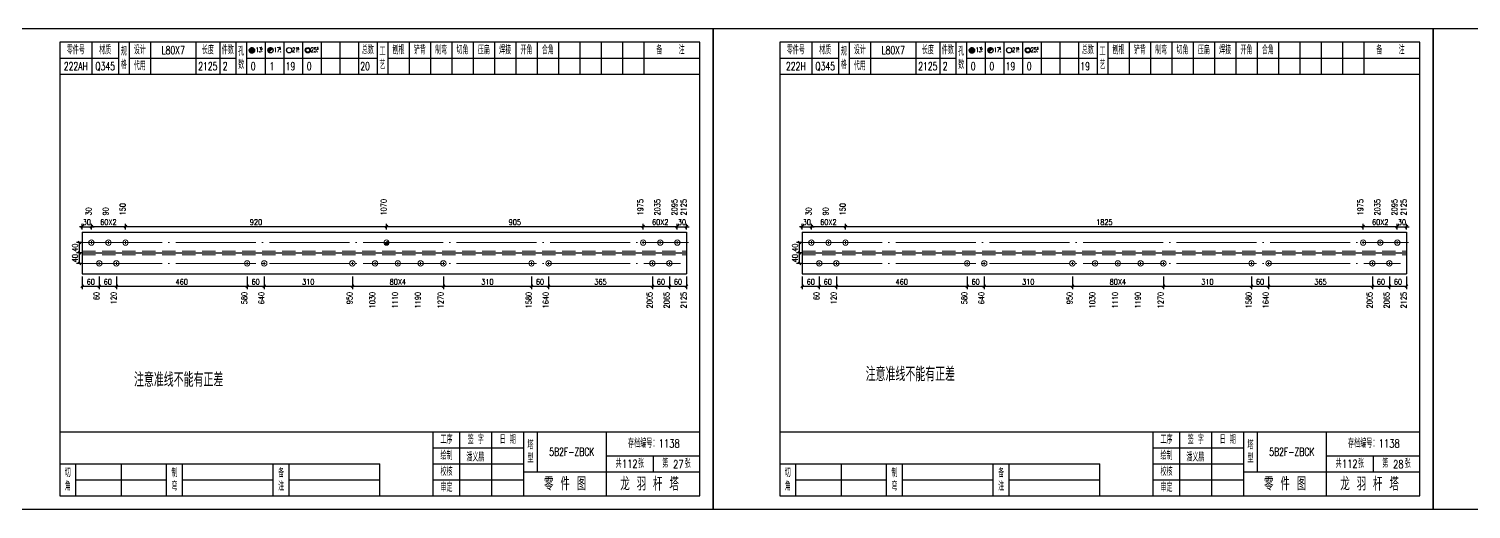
# Model space of a CAD drawing. Header units: millimetres. Extents: x 0 to 30240, y -10896 to -1348.
# Drawn here: x 7033 to 7574, y -2069 to -1889 of the extents above; entities that cross this region are included whole.
import ezdxf
from ezdxf.enums import TextEntityAlignment as Align

# ---------------------------------------------------------------- set-up
doc = ezdxf.new("R2010")
doc.units = ezdxf.units.MM
doc.header["$LTSCALE"] = 20
doc.header["$PDMODE"] = 1
doc.linetypes.add('DASHDOT2X', pattern=[1.75, 1.5, -0.125, 0, -0.125])
doc.linetypes.add('HIDDEN', pattern=[0.375, 0.25, -0.125])
for name, color, linetype, lineweight in [('1', 7, 'Continuous', 25), ('11', 3, 'Continuous', 13), ('2', 1, 'HIDDEN', 13), ('5', 1, 'Continuous', 13), ('7', 2, 'DASHDOT2X', 13)]:
    doc.layers.add(name, color=color, linetype=linetype, lineweight=lineweight)
doc.styles.get("Standard").update_dxf_attribs({"font": 'simplex', "width": 0.7, "bigfont": 'gbhzfs.shx'})
doc.styles.add('SYMBOL_TXT', font='txt.shx', dxfattribs={"width": 0.6})
doc.styles.add('TITLE_TXT', font='simplex.shx', dxfattribs={"width": 0.75, "height": 2.5, "bigfont": 'gbhzfs.shx'})
doc.dimstyles.get("Standard").update_dxf_attribs({"dimtxt": 2.1, "dimasz": 1, "dimexe": 1.05, "dimexo": 0, "dimgap": 0.63, "dimtad": 1, "dimzin": 0, "dimdsep": 46, "dimtxsty": 'standard', "dimblk": 'OBLIQUE', "dimblk1": 'OBLIQUE', "dimblk2": 'OBLIQUE', "dimcen": 0.09, "dimadec": 0, "dimazin": 0, "dimtfac": 1, "dimtdec": 1, "dimtix": 1, "dimtmove": 0, "dimatfit": 3, "dimfxl": 0, "dimtolj": 1, "dimtzin": 0, "dimarcsym": 0})
pattern_1 = [(0, (-3, 0), (0, 0.0125), [])]

# ---------------------------------------------------------------- blocks, each defined once
blk = doc.blocks.new('M12_HOLE')
h = blk.add_hatch()
h.set_pattern_fill('LINE', scale=0.1, style=0)
h.set_pattern_definition(pattern_1)
h.paths.add_polyline_path([(-5, 0, 1), (-1, 0, 1)])
at = {"color": 7}
blk.add_circle((-3, 0), 2, dxfattribs=at)
at = {"color": 7, "attachment_point": 1, "style": 'SYMBOL_TXT'}
for s, insert, char_height, width in [('13\\f??|b0|i0|c0|p54;.', (-0.1, 2.1), 3.5, 5.707), ('5', (3.7, 2.3), 1.8, 2.931)]:
    blk.add_mtext(s, dxfattribs=dict(at, insert=insert, char_height=char_height, width=width))
blk = doc.blocks.new('M16_HOLE')
h = blk.add_hatch()
h.set_pattern_fill('LINE', scale=0.1, style=0)
h.set_pattern_definition(pattern_1)
h.paths.add_polyline_path([(-1.6, 1.4, 0.668179), (-5, 0, 0.198912), (-4.4, -1.4)])
at = {"color": 7}
blk.add_circle((-3, 0), 2, dxfattribs=at)
at = {"color": 7, "attachment_point": 1, "style": 'SYMBOL_TXT'}
for s, insert, char_height, width in [('17.', (-0.4, 2.1), 3.5, 6.316), ('5', (3.6, 2.3), 1.8, 1.822)]:
    blk.add_mtext(s, dxfattribs=dict(at, insert=insert, char_height=char_height, width=width))
blk = doc.blocks.new('M20_HOLE')
at = {"color": 7}
blk.add_circle((-3, 0), 2, dxfattribs=at)
at = {"color": 7, "attachment_point": 1, "style": 'SYMBOL_TXT'}
for s, insert, char_height, width in [('21.', (-0.7, 2), 3.5, 6.074), ('5', (3.3, 2), 1.8, 1.458)]:
    blk.add_mtext(s, dxfattribs=dict(at, insert=insert, char_height=char_height, width=width))
blk = doc.blocks.new('M24_HOLE')
at = {"color": 7}
for radius in [2, 1.5]:
    blk.add_circle((-3, 0), radius, dxfattribs=at)
at = {"color": 7, "attachment_point": 1, "style": 'SYMBOL_TXT'}
for s, insert, char_height, width in [('25.', (-0.7, 2.1), 3.5, 2.429), ('5', (3.9, 2.3), 1.8, 1.944)]:
    blk.add_mtext(s, dxfattribs=dict(at, insert=insert, char_height=char_height, width=width))
blk = doc.blocks.new('JgCard')
for p, q in [((270, 180), (0, 180)), ((0, 180), (0, 0)), ((270, 0), (270, 180)), ((265, 175), (25, 175)), ((25, 175), (25, 5)), ((37, 175), (37, 163)), ((47, 175), (47, 163)), ((51, 175), (51, 163)), ((59, 175), (59, 163)), ((76, 175), (76, 163)), ((85, 175), (85, 163)), ((91, 175), (91, 163)), ((95, 175), (95, 163)), ((102, 175), (102, 163)), ((109, 175), (109, 163)), ((116, 175), (116, 163)), ((123, 175), (123, 163)), ((130, 175), (130, 163)), ((137, 175), (137, 163)), ((144, 175), (144, 163)), ((148, 175), (148, 163)), ((156, 175), (156, 163)), ((164, 175), (164, 163)), ((172, 175), (172, 163)), ((180, 175), (180, 163)), ((188, 175), (188, 163)), ((196, 175), (196, 163)), ((204, 175), (204, 163)), ((212, 175), (212, 163)), ((220, 175), (220, 163)), ((228, 175), (228, 163)), ((236, 175), (236, 163)), ((244, 175), (244, 163)), ((265, 5), (265, 175)), ((25, 169), (47, 169)), ((51, 169), (91, 169)), ((95, 169), (144, 169)), ((148, 169), (265, 169)), ((25, 163), (265, 163)), ((25, 29), (265, 29)), ((165, 5), (165, 29)), ((175, 5), (175, 29)), ((187, 5), (187, 29)), ((199, 5), (199, 29)), ((204, 29), (204, 14)), ((230, 5), (230, 29)), ((165, 23), (199, 23)), ((25, 17), (145, 17)), ((31, 5), (31, 17)), ((48, 17), (48, 5)), ((65, 5), (65, 17)), ((71, 5), (71, 17)), ((105, 5), (105, 17)), ((111, 5), (111, 17)), ((145, 5), (145, 17)), ((165, 17), (199, 17)), ((230, 20), (265, 20)), ((247.5, 20), (247.5, 14)), ((31, 11), (65, 11)), ((71, 11), (105, 11)), ((111, 11), (145, 11)), ((165, 11), (199, 11)), ((199, 14), (265, 14)), ((0, 0), (270, 0)), ((25, 5), (265, 5))]:
    blk.add_line(p, q)
blk.add_lwpolyline([(96.03, 171.99, -1), (98.03, 171.99, -1)], format="xyb", close=True)
blk.add_point((145, 96))
at = {"xscale": 0.5, "yscale": 0.5, "zscale": 0.5}
for name, p in [('M12_HOLE', (98.53, 171.99)), ('M16_HOLE', (105.5, 172)), ('M24_HOLE', (119.5, 172)), ('M20_HOLE', (112.5, 172))]:
    blk.add_blockref(name, p, dxfattribs=at)
at = {"style": 'TITLE_TXT', "width": 0.75}
for s, height, p in [('存档编号：1138', 3.076, (238.02, 23.07)), ('潘义鹏', 3, (177.45, 17.91)), ('龙 羽 杆 塔', 5, (235.17, 6.97))]:
    blk.add_text(s, height=height, dxfattribs=at).set_placement(p)
at = {"attachment_point": 5, "style": 'TITLE_TXT'}
for s, insert, char_height, width in [('零件号', (31, 172), 3, 15), ('材质', (42, 172), 3, 8), ('设计', (55, 172), 3, 8), ('长度', (80.5, 172), 3, 8), ('件数', (88, 172), 3, 6), ('总数', (140.5, 172), 3, 7), ('刨根', (152, 172), 3, 8), ('铲背', (160, 172), 3, 8), ('制弯', (168, 172), 3, 8), ('切角', (176, 172), 3, 8), ('压扁', (184, 172), 3, 8), ('焊接', (192, 172), 3, 8), ('开角', (200, 172), 3, 8), ('合角', (208, 172), 3, 8), ('备    注', (254, 172), 3, 22), ('规格', (49, 169), 3, 4), ('代用', (55, 166), 3, 8), ('孔数', (93, 169), 3, 4), ('工\\P艺', (146, 169), 3, 4), ('工序', (170, 26), 3, 10), ('签 字', (181, 26), 3, 12), ('日 期', (193, 26), 3, 12), ('绘制', (170, 20), 3, 10), ('塔\\P型', (201.5, 21.5), 3, 5), ('共    张', (238.75, 17), 3, 17.5), ('第    张', (256.25, 17), 3, 17.5), ('切\\P角', (28, 11), 3, 6), ('制\\P弯', (68, 11), 3, 6), ('备\\P注', (108, 11), 3, 6), ('校核', (170, 14), 3, 10), ('零 件 图', (214.5, 9.5), 5, 31), ('审定', (170, 8), 3, 10)]:
    blk.add_mtext(s, dxfattribs=dict(at, insert=insert, char_height=char_height, width=width))
blk = doc.blocks.new('M20')
for p, q in [((-0.5, 0), (0.5, 0)), ((0, -0.5), (0, 0.5))]:
    blk.add_line(p, q)
blk.add_circle((0, 0), 1)
blk = doc.blocks.new('M16')
for p, q in [((-0.71, -0.71), (0.71, 0.71)), ((-0.4, 0), (0.4, 0)), ((0, 0.4), (0, -0.4))]:
    blk.add_line(p, q)
blk.add_circle((0, 0), 1)
for radius in [0.8, 0.6, 0.4, 0.2]:
    blk.add_arc((0, 0), radius, 225, 45)
blk = doc.blocks.new('_Oblique')
at = {"color": 0, "linetype": 'ByBlock', "lineweight": -2}
blk.add_line((-0.5, -0.5), (0.5, 0.5), dxfattribs=at)
blk = doc.blocks.new('*D1326')
at = {"layer": '11', "color": 0, "lineweight": -2}
for p, q in [((7053.4, -1963.1), (7052.4, -1963.1)), ((7053.4, -1964.15), (7053.4, -1962.05)), ((7053.4, -1963.1), (7056.84, -1963.1)), ((7056.84, -1964.15), (7056.84, -1962.05)), ((7056.84, -1963.1), (7057.84, -1963.1))]:
    blk.add_line(p, q, dxfattribs=at)
at = {"layer": 'Defpoints', "color": 0}
for p in [(7056.84, -1963.1), (7053.4, -1964.15), (7056.84, -1964.15)]:
    blk.add_point(p, dxfattribs=at)
at = {"layer": '11', "color": 0, "lineweight": -2}
blk.add_blockref('_Oblique', (7053.4, -1963.1), dxfattribs=at)
at = {"layer": '11', "color": 0, "lineweight": -2, "rotation": 180}
blk.add_blockref('_Oblique', (7056.84, -1963.1), dxfattribs=at)
at = {"layer": '11', "color": 0, "insert": (7055.12, -1961.42), "char_height": 2.1, "attachment_point": 5}
blk.add_mtext('\\A1;30', dxfattribs=at)
blk = doc.blocks.new('*D1331')
at = {"layer": '11', "color": 0, "lineweight": -2}
for p, q in [((7276.56, -1963.1), (7275.56, -1963.1)), ((7276.56, -1964.15), (7276.56, -1962.05)), ((7276.56, -1963.1), (7280, -1963.1)), ((7280, -1964.15), (7280, -1962.05)), ((7280, -1963.1), (7281, -1963.1))]:
    blk.add_line(p, q, dxfattribs=at)
at = {"layer": 'Defpoints', "color": 0}
for p in [(7280, -1963.1), (7276.56, -1964.15), (7280, -1964.15)]:
    blk.add_point(p, dxfattribs=at)
at = {"layer": '11', "color": 0, "lineweight": -2}
blk.add_blockref('_Oblique', (7276.56, -1963.1), dxfattribs=at)
at = {"layer": '11', "color": 0, "lineweight": -2, "rotation": 180}
blk.add_blockref('_Oblique', (7280, -1963.1), dxfattribs=at)
at = {"layer": '11', "color": 0, "insert": (7278.28, -1961.42), "char_height": 2.1, "attachment_point": 5}
blk.add_mtext('\\A1;30', dxfattribs=at)
blk = doc.blocks.new('*D1345')
at = {"layer": '11', "color": 0, "lineweight": -2}
for p, q in [((7323.4, -1963.1), (7322.4, -1963.1)), ((7323.4, -1964.15), (7323.4, -1962.05)), ((7323.4, -1963.1), (7326.84, -1963.1)), ((7326.84, -1964.15), (7326.84, -1962.05)), ((7326.84, -1963.1), (7327.84, -1963.1))]:
    blk.add_line(p, q, dxfattribs=at)
at = {"layer": 'Defpoints', "color": 0}
for p in [(7326.84, -1963.1), (7323.4, -1964.15), (7326.84, -1964.15)]:
    blk.add_point(p, dxfattribs=at)
at = {"layer": '11', "color": 0, "lineweight": -2}
blk.add_blockref('_Oblique', (7323.4, -1963.1), dxfattribs=at)
at = {"layer": '11', "color": 0, "lineweight": -2, "rotation": 180}
blk.add_blockref('_Oblique', (7326.84, -1963.1), dxfattribs=at)
at = {"layer": '11', "color": 0, "insert": (7325.12, -1961.42), "char_height": 2.1, "attachment_point": 5}
blk.add_mtext('\\A1;30', dxfattribs=at)
blk = doc.blocks.new('*D1349')
at = {"layer": '11', "color": 0, "lineweight": -2}
for p, q in [((7546.56, -1963.1), (7545.56, -1963.1)), ((7546.56, -1964.15), (7546.56, -1962.05)), ((7546.56, -1963.1), (7550, -1963.1)), ((7550, -1964.15), (7550, -1962.05)), ((7550, -1963.1), (7551, -1963.1))]:
    blk.add_line(p, q, dxfattribs=at)
at = {"layer": 'Defpoints', "color": 0}
for p in [(7550, -1963.1), (7546.56, -1964.15), (7550, -1964.15)]:
    blk.add_point(p, dxfattribs=at)
at = {"layer": '11', "color": 0, "lineweight": -2}
blk.add_blockref('_Oblique', (7546.56, -1963.1), dxfattribs=at)
at = {"layer": '11', "color": 0, "lineweight": -2, "rotation": 180}
blk.add_blockref('_Oblique', (7550, -1963.1), dxfattribs=at)
at = {"layer": '11', "color": 0, "insert": (7548.28, -1961.42), "char_height": 2.1, "attachment_point": 5}
blk.add_mtext('\\A1;30', dxfattribs=at)

msp = doc.modelspace()

# ---------------------------------------------------------------- linework, layer by layer
at = {"layer": '1'}
for p, q in [((7053.4, -1965.196), (7053.4, -1980.736)), ((7053.4, -1965.196), (7280, -1965.196)), ((7280, -1965.196), (7280, -1980.736)), ((7323.4, -1965.196), (7323.4, -1980.736)), ((7323.4, -1965.196), (7550, -1965.196)), ((7550, -1965.196), (7550, -1980.736)), ((7053.4, -1972.966), (7280, -1972.966)), ((7323.4, -1972.966), (7550, -1972.966)), ((7053.4, -1980.736), (7280, -1980.736)), ((7323.4, -1980.736), (7550, -1980.736))]:
    msp.add_line(p, q, dxfattribs=at)
at = {"layer": '2'}
for p, q in [((7053.4, -1972.286), (7280, -1972.286)), ((7053.4, -1973.646), (7280, -1973.646)), ((7323.4, -1972.286), (7550, -1972.286)), ((7323.4, -1973.646), (7550, -1973.646))]:
    msp.add_line(p, q, dxfattribs=at)
at = {"layer": '7'}
for p, q in [((7053.4, -1969.081), (7280.76, -1969.081)), ((7323.4, -1969.081), (7550.76, -1969.081)), ((7053.4, -1976.851), (7277.802, -1976.851)), ((7323.4, -1976.851), (7547.802, -1976.851))]:
    msp.add_line(p, q, dxfattribs=at)

# ---------------------------------------------------------------- block references
at = {"layer": '1'}
for p in [(7020, -2068.966), (7290, -2068.966), (7560, -2068.966)]:
    msp.add_blockref('JgCard', p, dxfattribs=at)
at = {"layer": '5'}
for name, p in [('M20', (7056.84, -1969.081)), ('M20', (7063.238, -1969.081)), ('M20', (7069.636, -1969.081)), ('M16', (7167.5, -1969.081)), ('M20', (7263.764, -1969.081)), ('M20', (7270.162, -1969.081)), ('M20', (7276.56, -1969.081)), ('M20', (7326.84, -1969.081)), ('M20', (7333.238, -1969.081)), ('M20', (7339.636, -1969.081)), ('M20', (7533.764, -1969.081)), ('M20', (7540.162, -1969.081)), ('M20', (7546.56, -1969.081)), ('M20', (7059.798, -1976.851)), ('M20', (7066.196, -1976.851)), ('M20', (7115.248, -1976.851)), ('M20', (7121.647, -1976.851)), ('M20', (7154.704, -1976.851)), ('M20', (7163.234, -1976.851)), ('M20', (7171.765, -1976.851)), ('M20', (7180.296, -1976.851)), ('M20', (7188.827, -1976.851)), ('M20', (7221.884, -1976.851)), ('M20', (7228.282, -1976.851)), ('M20', (7267.204, -1976.851)), ('M20', (7273.602, -1976.851)), ('M20', (7329.798, -1976.851)), ('M20', (7336.196, -1976.851)), ('M20', (7385.248, -1976.851)), ('M20', (7391.647, -1976.851)), ('M20', (7424.704, -1976.851)), ('M20', (7433.234, -1976.851)), ('M20', (7441.765, -1976.851)), ('M20', (7450.296, -1976.851)), ('M20', (7458.827, -1976.851)), ('M20', (7491.884, -1976.851)), ('M20', (7498.282, -1976.851)), ('M20', (7537.204, -1976.851)), ('M20', (7543.602, -1976.851))]:
    msp.add_blockref(name, p, dxfattribs=at)

# ---------------------------------------------------------------- texts
at = {"style": 'TITLE_TXT', "width": 0.75}
for s, p in [('112', (7255.855, -2053.439)), ('27', (7275.003, -2053.654)), ('112', (7525.855, -2053.439)), ('28', (7545.003, -2053.654))]:
    msp.add_text(s, height=3, dxfattribs=at).set_placement(p)
at = {"layer": '1', "width": 0.7}
for s, height, p in [('L80X7', 3, (7087.5, -1896.966)), ('L80X7', 3, (7357.5, -1896.966)), ('222AH', 3, (7051, -1902.966)), ('Q345', 3, (7062, -1902.966)), ('2125', 3, (7100.5, -1902.966)), ('2', 3, (7107, -1902.966)), ('0', 3, (7117.5, -1902.966)), ('1', 3, (7124.5, -1902.966)), ('19', 3, (7131.5, -1902.966)), ('0', 3, (7138.5, -1902.966)), ('20', 3, (7159.5, -1902.966)), ('222H', 3, (7321, -1902.966)), ('Q345', 3, (7332, -1902.966)), ('2125', 3, (7370.5, -1902.966)), ('2', 3, (7377, -1902.966)), ('0', 3, (7387.5, -1902.966)), ('0', 3, (7394.5, -1902.966)), ('19', 3, (7401.5, -1902.966)), ('0', 3, (7408.5, -1902.966)), ('19', 3, (7429.5, -1902.966)), ('注意准线不能有正差', 5.3179, (7089.57, -2020.455)), ('注意准线不能有正差', 5.3179, (7363.944, -2018.377))]:
    msp.add_text(s, height=height, dxfattribs=at).set_placement(p, align=Align.MIDDLE_CENTER)
for s, p in [('30', (7056.84, -1958.896)), ('90', (7063.238, -1958.896)), ('150', (7069.636, -1958.896)), ('1070', (7167.5, -1958.896)), ('1975', (7263.764, -1958.896)), ('2035', (7270.162, -1958.896)), ('2095', (7276.56, -1958.896)), ('2125', (7280, -1958.896)), ('30', (7326.84, -1958.896)), ('90', (7333.238, -1958.896)), ('150', (7339.636, -1958.896)), ('1975', (7533.764, -1958.896)), ('2035', (7540.162, -1958.896)), ('2095', (7546.56, -1958.896)), ('2125', (7550, -1958.896))]:
    msp.add_text(s, height=2.1, rotation=90, dxfattribs=at).set_placement(p)
for s, p in [('60', (7059.798, -1987.561)), ('120', (7066.196, -1987.561)), ('580', (7115.248, -1987.561)), ('640', (7121.647, -1987.561)), ('950', (7154.704, -1987.561)), ('1030', (7163.234, -1987.561)), ('1110', (7171.765, -1987.561)), ('1190', (7180.296, -1987.561)), ('1270', (7188.827, -1987.561)), ('1580', (7221.884, -1987.561)), ('1640', (7228.282, -1987.561)), ('2005', (7267.204, -1987.561)), ('2065', (7273.602, -1987.561)), ('2125', (7280, -1987.561)), ('60', (7329.798, -1987.561)), ('120', (7336.196, -1987.561)), ('580', (7385.248, -1987.561)), ('640', (7391.647, -1987.561)), ('950', (7424.704, -1987.561)), ('1030', (7433.234, -1987.561)), ('1110', (7441.765, -1987.561)), ('1190', (7450.296, -1987.561)), ('1270', (7458.827, -1987.561)), ('1580', (7491.884, -1987.561)), ('1640', (7498.282, -1987.561)), ('2005', (7537.204, -1987.561)), ('2065', (7543.602, -1987.561)), ('2125', (7550, -1987.561))]:
    msp.add_text(s, height=2.1, rotation=90, dxfattribs=at).set_placement(p, align=Align.RIGHT)
at = {"layer": '1', "char_height": 3, "width": 26, "attachment_point": 5}
for insert in [(7237, -2047.466), (7507, -2047.466)]:
    msp.add_mtext('5B2F-ZBCK', dxfattribs=dict(at, insert=insert))

# ---------------------------------------------------------------- dimensions: what is measured, and where the dimension line sits
at = {"layer": '1'}
for base, p1, p2 in [((7052.35, -1969.081), (7053.35, -1972.966), (7053.35, -1969.081)), ((7322.35, -1969.081), (7323.35, -1972.966), (7323.35, -1969.081)), ((7052.35, -1972.966), (7053.35, -1976.851), (7053.35, -1972.966)), ((7322.35, -1972.966), (7323.35, -1976.851), (7323.35, -1972.966))]:
    msp.add_linear_dim(base=base, p1=p1, p2=p2, angle=90, text='40', dimstyle='standard', dxfattribs=at).render()
at = {"layer": '11'}
for base, p1, p2, picture, middle in [((7056.84, -1963.096), (7053.4, -1964.146), (7056.84, -1964.146), '*D1326', (7055.12, -1961.416)), ((7280, -1963.096), (7276.56, -1964.146), (7280, -1964.146), '*D1331', (7278.28, -1961.416)), ((7326.84, -1963.096), (7323.4, -1964.146), (7326.84, -1964.146), '*D1345', (7325.12, -1961.416)), ((7550, -1963.096), (7546.56, -1964.146), (7550, -1964.146), '*D1349', (7548.28, -1961.416))]:
    dim = msp.add_linear_dim(base=base, p1=p1, p2=p2, text='30', dimstyle='standard', dxfattribs=at)
    dim.commit()
    dim.dimension.update_dxf_attribs({"geometry": picture, "text_midpoint": middle})
for base, p1, p2, text in [((7069.636, -1963.096), (7056.84, -1964.146), (7069.636, -1964.146), '60X2'), ((7167.5, -1963.096), (7069.636, -1964.146), (7167.5, -1964.146), '920'), ((7263.764, -1963.096), (7167.5, -1964.146), (7263.764, -1964.146), '905'), ((7276.56, -1963.096), (7263.764, -1964.146), (7276.56, -1964.146), '60X2'), ((7339.636, -1963.096), (7326.84, -1964.146), (7339.636, -1964.146), '60X2'), ((7533.764, -1963.096), (7339.636, -1964.146), (7533.764, -1964.146), '1825'), ((7546.56, -1963.096), (7533.764, -1964.146), (7546.56, -1964.146), '60X2'), ((7059.798, -1985.461), (7053.4, -1981.786), (7059.798, -1981.786), '60'), ((7066.196, -1985.461), (7059.798, -1981.786), (7066.196, -1981.786), '60'), ((7115.248, -1985.461), (7066.196, -1981.786), (7115.248, -1981.786), '460'), ((7121.647, -1985.461), (7115.248, -1981.786), (7121.647, -1981.786), '60'), ((7154.704, -1985.461), (7121.647, -1981.786), (7154.704, -1981.786), '310'), ((7188.827, -1985.461), (7154.704, -1981.786), (7188.827, -1981.786), '80X4'), ((7221.884, -1985.461), (7188.827, -1981.786), (7221.884, -1981.786), '310'), ((7228.282, -1985.461), (7221.884, -1981.786), (7228.282, -1981.786), '60'), ((7267.204, -1985.461), (7228.282, -1981.786), (7267.204, -1981.786), '365'), ((7273.602, -1985.461), (7267.204, -1981.786), (7273.602, -1981.786), '60'), ((7280, -1985.461), (7273.602, -1981.786), (7280, -1981.786), '60'), ((7329.798, -1985.461), (7323.4, -1981.786), (7329.798, -1981.786), '60'), ((7336.196, -1985.461), (7329.798, -1981.786), (7336.196, -1981.786), '60'), ((7385.248, -1985.461), (7336.196, -1981.786), (7385.248, -1981.786), '460'), ((7391.647, -1985.461), (7385.248, -1981.786), (7391.647, -1981.786), '60'), ((7424.704, -1985.461), (7391.647, -1981.786), (7424.704, -1981.786), '310'), ((7458.827, -1985.461), (7424.704, -1981.786), (7458.827, -1981.786), '80X4'), ((7491.884, -1985.461), (7458.827, -1981.786), (7491.884, -1981.786), '310'), ((7498.282, -1985.461), (7491.884, -1981.786), (7498.282, -1981.786), '60'), ((7537.204, -1985.461), (7498.282, -1981.786), (7537.204, -1981.786), '365'), ((7543.602, -1985.461), (7537.204, -1981.786), (7543.602, -1981.786), '60'), ((7550, -1985.461), (7543.602, -1981.786), (7550, -1981.786), '60')]:
    msp.add_linear_dim(base=base, p1=p1, p2=p2, text=text, dimstyle='standard', dxfattribs=at).render()

doc.saveas('drawing.dxf')
